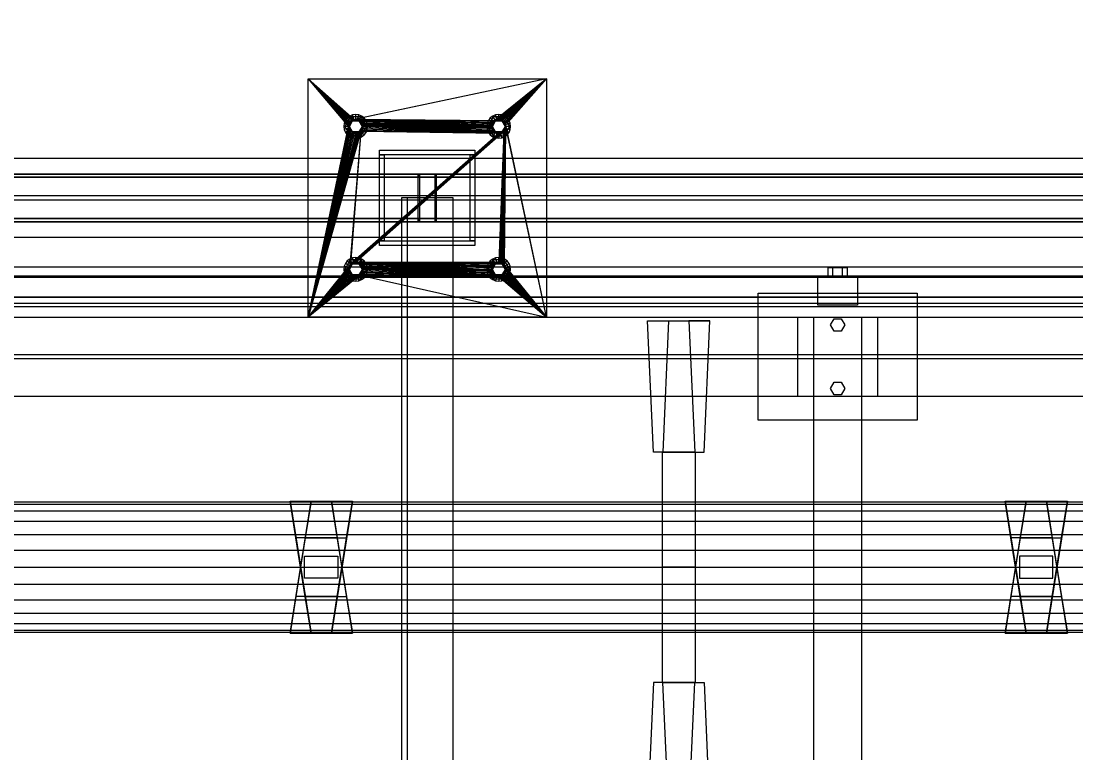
# Model space of a CAD drawing. Header units: millimetres. Extents: x -191664 to 191490, y -197311 to 10263.
# Drawn here: x 5097 to 6425, y -89549 to -88627 of the extents above; entities that cross this region are included whole.
import ezdxf

# ---------------------------------------------------------------- set-up
doc = ezdxf.new("R2010")
doc.units = ezdxf.units.MM
doc.layers.add('DET_mezcladora_superior', color=7, linetype='Continuous', lineweight=0)
doc.layers.add('R15_COTAS_TRANSPORTE_P', color=1, linetype='Continuous', lineweight=0)
doc.dimstyles.new('PLANTA_20', dxfattribs={"dimtxt": 50, "dimasz": 30, "dimexe": 30, "dimexo": 16, "dimgap": 20, "dimtad": 1, "dimtih": 1, "dimtoh": 1, "dimdec": 1, "dimzin": 0, "dimdsep": 46, "dimcen": 0.09, "dimadec": 0, "dimazin": 0, "dimtfac": 1, "dimtdec": 4, "dimtofl": 0, "dimtmove": 0, "dimatfit": 3, "dimfxl": 1, "dimtolj": 1, "dimtzin": 0, "dimarcsym": 0})

# ---------------------------------------------------------------- blocks, each defined once
blk = doc.blocks.new('*D133')
at = {"layer": 'Defpoints', "color": 0, "transparency": 16777216}
for p in [(439.7, -194148), (217.9, -194406.1), (-500, -194490), (-500, -194490), (500, -194490)]:
    blk.add_point(p, dxfattribs=at)
at = {"layer": 'R15_COTAS_TRANSPORTE_P', "color": 0, "lineweight": -2, "transparency": 16777216}
blk.add_arc((-500, -194490), 722.8, 2.3783, 17.6217, dxfattribs=at)
at = {"layer": 'R15_COTAS_TRANSPORTE_P', "color": 0, "transparency": 16777216}
for points in [[(184.1, -194272.8), (193.6, -194269.6), (179.2, -194242.8)], [(227.1, -194459.9), (217.2, -194460.1), (222.8, -194490)]]:
    blk.add_solid(points, dxfattribs=at)

msp = doc.modelspace()

# ---------------------------------------------------------------- linework, layer by layer
at = {"layer": 'DET_mezcladora_superior', "color": 252, "true_color": 0x82929a}
for p, q in [((5458.33, -89000), (5458.33, -88700)), ((5458.33, -88700), (5509.33, -88760)), ((5458.33, -88700), (5509.51, -88758.24)), ((5458.33, -88700), (5510.02, -88756.56)), ((5458.33, -88700), (5510.85, -88755)), ((5458.33, -88700), (5511.97, -88753.64)), ((5458.33, -88700), (5513.33, -88752.52)), ((5458.33, -88700), (5514.89, -88751.69)), ((5458.33, -88700), (5516.58, -88751.17)), ((5458.33, -88700), (5758.33, -88700)), ((5758.33, -88700), (5516.58, -88751.17)), ((5758.33, -88700), (5518.33, -88751)), ((5758.33, -88700), (5693.33, -88752.52)), ((5758.33, -88700), (5694.89, -88751.69)), ((5758.33, -88700), (5696.58, -88751.17)), ((5758.33, -88700), (5698.33, -88751)), ((5758.33, -88700), (5700.09, -88751.17)), ((5758.33, -88700), (5701.78, -88751.69)), ((5758.33, -88700), (5703.33, -88752.52)), ((5758.33, -88700), (5704.7, -88753.64)), ((5758.33, -88700), (5705.82, -88755)), ((5758.33, -88700), (5706.65, -88756.56)), ((5758.33, -88700), (5707.16, -88758.24)), ((5758.33, -88700), (5758.33, -89000)), ((5458.33, -89000), (5509.33, -88760)), ((5509.51, -88761.76), (5458.33, -89000)), ((5509.51, -88758.24), (5509.33, -88760)), ((5509.33, -88760), (5509.51, -88761.76)), ((5510.02, -88756.56), (5509.51, -88758.24)), ((5509.51, -88761.76), (5510.02, -88763.44)), ((5510.85, -88755), (5510.02, -88756.56)), ((5511.97, -88753.64), (5510.85, -88755)), ((5513.33, -88752.52), (5511.97, -88753.64)), ((5514.89, -88751.69), (5513.33, -88752.52)), ((5516.58, -88751.17), (5514.89, -88751.69)), ((5518.33, -88751), (5516.58, -88751.17)), ((5520.09, -88751.17), (5518.33, -88751)), ((5518.33, -88751), (5689.51, -88758.24)), ((5518.33, -88751), (5690.02, -88756.56)), ((5518.33, -88751), (5690.85, -88755)), ((5518.33, -88751), (5691.97, -88753.64)), ((5518.33, -88751), (5693.33, -88752.52)), ((5521.78, -88751.69), (5520.09, -88751.17)), ((5520.09, -88751.17), (5689.51, -88758.24)), ((5523.33, -88752.52), (5521.78, -88751.69)), ((5521.78, -88751.69), (5689.51, -88758.24)), ((5524.7, -88753.64), (5523.33, -88752.52)), ((5523.33, -88752.52), (5689.51, -88758.24)), ((5525.82, -88755), (5524.7, -88753.64)), ((5524.7, -88753.64), (5689.51, -88758.24)), ((5526.65, -88756.56), (5525.82, -88755)), ((5525.82, -88755), (5689.51, -88758.24)), ((5527.16, -88758.24), (5526.65, -88756.56)), ((5526.65, -88756.56), (5689.51, -88758.24)), ((5526.65, -88763.44), (5527.16, -88761.76)), ((5527.33, -88760), (5527.16, -88758.24)), ((5527.16, -88758.24), (5689.51, -88758.24)), ((5527.16, -88761.76), (5527.33, -88760)), ((5698.33, -88769), (5527.16, -88761.76)), ((5527.33, -88760), (5689.51, -88758.24)), ((5689.33, -88760), (5527.33, -88760)), ((5689.51, -88761.76), (5527.33, -88760)), ((5690.02, -88763.44), (5527.33, -88760)), ((5690.85, -88765), (5527.33, -88760)), ((5691.97, -88766.36), (5527.33, -88760)), ((5693.33, -88767.48), (5527.33, -88760)), ((5694.89, -88768.31), (5527.33, -88760)), ((5696.58, -88768.83), (5527.33, -88760)), ((5698.33, -88769), (5527.33, -88760)), ((5689.51, -88758.24), (5689.33, -88760)), ((5689.33, -88760), (5689.51, -88761.76)), ((5690.02, -88756.56), (5689.51, -88758.24)), ((5689.51, -88761.76), (5690.02, -88763.44)), ((5690.85, -88755), (5690.02, -88756.56)), ((5691.97, -88753.64), (5690.85, -88755)), ((5693.33, -88752.52), (5691.97, -88753.64)), ((5694.89, -88751.69), (5693.33, -88752.52)), ((5696.58, -88751.17), (5694.89, -88751.69)), ((5698.33, -88751), (5696.58, -88751.17)), ((5700.09, -88751.17), (5698.33, -88751)), ((5707.33, -88760), (5698.33, -88931)), ((5707.16, -88761.76), (5698.33, -88931)), ((5701.78, -88751.69), (5700.09, -88751.17)), ((5707.33, -88760), (5700.09, -88931.17)), ((5703.33, -88752.52), (5701.78, -88751.69)), ((5701.78, -88931.69), (5707.33, -88760)), ((5704.7, -88753.64), (5703.33, -88752.52)), ((5703.33, -88932.52), (5707.33, -88760)), ((5705.82, -88755), (5704.7, -88753.64)), ((5704.7, -88933.64), (5707.33, -88760)), ((5706.65, -88756.56), (5705.82, -88755)), ((5705.82, -88935), (5707.33, -88760)), ((5707.16, -88758.24), (5706.65, -88756.56)), ((5706.65, -88763.44), (5707.16, -88761.76)), ((5758.33, -89000), (5707.16, -88758.24)), ((5707.33, -88760), (5707.16, -88758.24)), ((5707.16, -88761.76), (5707.33, -88760)), ((5758.33, -89000), (5707.33, -88760)), ((5510.02, -88763.44), (5458.33, -89000)), ((5510.85, -88765), (5458.33, -89000)), ((5511.97, -88766.36), (5458.33, -89000)), ((5524.7, -88766.36), (5458.33, -89000)), ((5513.33, -88767.48), (5458.33, -89000)), ((5523.33, -88767.48), (5458.33, -89000)), ((5514.89, -88768.31), (5458.33, -89000)), ((5521.78, -88768.31), (5458.33, -89000)), ((5516.58, -88768.83), (5458.33, -89000)), ((5520.09, -88768.83), (5458.33, -89000)), ((5518.33, -88769), (5458.33, -89000)), ((5510.02, -88763.44), (5510.85, -88765)), ((5510.85, -88765), (5511.97, -88766.36)), ((5524.7, -88766.36), (5510.85, -88935)), ((5511.97, -88766.36), (5513.33, -88767.48)), ((5524.7, -88766.36), (5511.97, -88933.64)), ((5704.7, -88766.36), (5511.97, -88933.64)), ((5703.33, -88767.48), (5511.97, -88933.64)), ((5701.78, -88768.31), (5511.97, -88933.64)), ((5700.09, -88768.83), (5511.97, -88933.64)), ((5698.33, -88769), (5511.97, -88933.64)), ((5704.7, -88766.36), (5513.33, -88932.52)), ((5513.33, -88767.48), (5514.89, -88768.31)), ((5704.7, -88766.36), (5514.89, -88931.69)), ((5514.89, -88768.31), (5516.58, -88768.83)), ((5704.7, -88766.36), (5516.58, -88931.17)), ((5516.58, -88768.83), (5518.33, -88769)), ((5704.7, -88766.36), (5518.33, -88931)), ((5518.33, -88769), (5520.09, -88768.83)), ((5520.09, -88768.83), (5521.78, -88768.31)), ((5521.78, -88768.31), (5523.33, -88767.48)), ((5523.33, -88767.48), (5524.7, -88766.36)), ((5524.7, -88766.36), (5525.82, -88765)), ((5698.33, -88769), (5524.7, -88766.36)), ((5525.82, -88765), (5526.65, -88763.44)), ((5698.33, -88769), (5525.82, -88765)), ((5698.33, -88769), (5526.65, -88763.44)), ((5690.02, -88763.44), (5690.85, -88765)), ((5690.85, -88765), (5691.97, -88766.36)), ((5691.97, -88766.36), (5693.33, -88767.48)), ((5693.33, -88767.48), (5694.89, -88768.31)), ((5694.89, -88768.31), (5696.58, -88768.83)), ((5696.58, -88768.83), (5698.33, -88769)), ((5706.65, -88763.44), (5698.33, -88931)), ((5705.82, -88765), (5698.33, -88931)), ((5704.7, -88766.36), (5698.33, -88931)), ((5698.33, -88769), (5700.09, -88768.83)), ((5700.09, -88768.83), (5701.78, -88768.31)), ((5701.78, -88768.31), (5703.33, -88767.48)), ((5703.33, -88767.48), (5704.7, -88766.36)), ((5704.7, -88766.36), (5705.82, -88765)), ((5705.82, -88765), (5706.65, -88763.44)), ((5458.33, -89000), (5510.85, -88935)), ((5510.85, -88935), (5510.02, -88936.56)), ((5511.97, -88933.64), (5510.85, -88935)), ((5513.33, -88932.52), (5511.97, -88933.64)), ((5514.89, -88931.69), (5513.33, -88932.52)), ((5516.58, -88931.17), (5514.89, -88931.69)), ((5518.33, -88931), (5516.58, -88931.17)), ((5520.09, -88931.17), (5518.33, -88931)), ((5518.33, -88931), (5689.33, -88940)), ((5518.33, -88931), (5689.51, -88938.24)), ((5518.33, -88931), (5690.02, -88936.56)), ((5518.33, -88931), (5690.85, -88935)), ((5518.33, -88931), (5691.97, -88933.64)), ((5518.33, -88931), (5693.33, -88932.52)), ((5518.33, -88931), (5694.89, -88931.69)), ((5518.33, -88931), (5696.58, -88931.17)), ((5518.33, -88931), (5698.33, -88931)), ((5521.78, -88931.69), (5520.09, -88931.17)), ((5520.09, -88931.17), (5689.33, -88940)), ((5523.33, -88932.52), (5521.78, -88931.69)), ((5521.78, -88931.69), (5689.33, -88940)), ((5524.7, -88933.64), (5523.33, -88932.52)), ((5523.33, -88932.52), (5689.33, -88940)), ((5525.82, -88935), (5524.7, -88933.64)), ((5524.7, -88933.64), (5689.33, -88940)), ((5526.65, -88936.56), (5525.82, -88935)), ((5525.82, -88935), (5689.33, -88940)), ((5690.85, -88935), (5690.02, -88936.56)), ((5691.97, -88933.64), (5690.85, -88935)), ((5693.33, -88932.52), (5691.97, -88933.64)), ((5694.89, -88931.69), (5693.33, -88932.52)), ((5696.58, -88931.17), (5694.89, -88931.69)), ((5698.33, -88931), (5696.58, -88931.17)), ((5700.09, -88931.17), (5698.33, -88931)), ((5701.78, -88931.69), (5700.09, -88931.17)), ((5703.33, -88932.52), (5701.78, -88931.69)), ((5704.7, -88933.64), (5703.33, -88932.52)), ((5705.82, -88935), (5704.7, -88933.64)), ((5706.65, -88936.56), (5705.82, -88935)), ((5705.82, -88935), (5758.33, -89000)), ((5458.33, -89000), (5510.02, -88936.56)), ((5458.33, -89000), (5509.51, -88938.24)), ((5509.33, -88940), (5458.33, -89000)), ((5509.51, -88941.76), (5458.33, -89000)), ((5510.02, -88943.44), (5458.33, -89000)), ((5510.85, -88945), (5458.33, -89000)), ((5511.97, -88946.36), (5458.33, -89000)), ((5513.33, -88947.48), (5458.33, -89000)), ((5523.33, -88947.48), (5458.33, -89000)), ((5514.89, -88948.31), (5458.33, -89000)), ((5521.78, -88948.31), (5458.33, -89000)), ((5516.58, -88948.83), (5458.33, -89000)), ((5520.09, -88948.83), (5458.33, -89000)), ((5518.33, -88949), (5458.33, -89000)), ((5509.51, -88938.24), (5509.33, -88940)), ((5509.33, -88940), (5509.51, -88941.76)), ((5510.02, -88936.56), (5509.51, -88938.24)), ((5509.51, -88941.76), (5510.02, -88943.44)), ((5510.02, -88943.44), (5510.85, -88945)), ((5510.85, -88945), (5511.97, -88946.36)), ((5511.97, -88946.36), (5513.33, -88947.48)), ((5513.33, -88947.48), (5514.89, -88948.31)), ((5514.89, -88948.31), (5516.58, -88948.83)), ((5516.58, -88948.83), (5518.33, -88949)), ((5518.33, -88949), (5520.09, -88948.83)), ((5520.09, -88948.83), (5521.78, -88948.31)), ((5521.78, -88948.31), (5523.33, -88947.48)), ((5523.33, -88947.48), (5524.7, -88946.36)), ((5523.33, -88947.48), (5758.33, -89000)), ((5698.33, -88949), (5523.33, -88947.48)), ((5524.7, -88946.36), (5525.82, -88945)), ((5698.33, -88949), (5524.7, -88946.36)), ((5525.82, -88945), (5526.65, -88943.44)), ((5698.33, -88949), (5525.82, -88945)), ((5527.16, -88938.24), (5526.65, -88936.56)), ((5526.65, -88936.56), (5689.33, -88940)), ((5526.65, -88943.44), (5527.16, -88941.76)), ((5698.33, -88949), (5526.65, -88943.44)), ((5527.33, -88940), (5527.16, -88938.24)), ((5527.16, -88938.24), (5689.33, -88940)), ((5527.16, -88941.76), (5527.33, -88940)), ((5698.33, -88949), (5527.16, -88941.76)), ((5689.33, -88940), (5527.33, -88940)), ((5689.51, -88941.76), (5527.33, -88940)), ((5690.02, -88943.44), (5527.33, -88940)), ((5690.85, -88945), (5527.33, -88940)), ((5691.97, -88946.36), (5527.33, -88940)), ((5693.33, -88947.48), (5527.33, -88940)), ((5694.89, -88948.31), (5527.33, -88940)), ((5696.58, -88948.83), (5527.33, -88940)), ((5698.33, -88949), (5527.33, -88940)), ((5689.51, -88938.24), (5689.33, -88940)), ((5689.33, -88940), (5689.51, -88941.76)), ((5690.02, -88936.56), (5689.51, -88938.24)), ((5689.51, -88941.76), (5690.02, -88943.44)), ((5690.02, -88943.44), (5690.85, -88945)), ((5690.85, -88945), (5691.97, -88946.36)), ((5691.97, -88946.36), (5693.33, -88947.48)), ((5693.33, -88947.48), (5694.89, -88948.31)), ((5694.89, -88948.31), (5696.58, -88948.83)), ((5696.58, -88948.83), (5698.33, -88949)), ((5698.33, -88949), (5700.09, -88948.83)), ((5698.33, -88949), (5758.33, -89000)), ((5700.09, -88948.83), (5701.78, -88948.31)), ((5700.09, -88948.83), (5758.33, -89000)), ((5701.78, -88948.31), (5703.33, -88947.48)), ((5701.78, -88948.31), (5758.33, -89000)), ((5703.33, -88947.48), (5704.7, -88946.36)), ((5703.33, -88947.48), (5758.33, -89000)), ((5704.7, -88946.36), (5705.82, -88945)), ((5704.7, -88946.36), (5758.33, -89000)), ((5705.82, -88945), (5706.65, -88943.44)), ((5705.82, -88945), (5758.33, -89000)), ((5707.16, -88938.24), (5706.65, -88936.56)), ((5706.65, -88936.56), (5758.33, -89000)), ((5706.65, -88943.44), (5707.16, -88941.76)), ((5706.65, -88943.44), (5758.33, -89000)), ((5707.33, -88940), (5707.16, -88938.24)), ((5707.16, -88938.24), (5758.33, -89000)), ((5707.16, -88941.76), (5707.33, -88940)), ((5707.16, -88941.76), (5758.33, -89000)), ((5707.33, -88940), (5758.33, -89000)), ((5758.33, -89000), (5458.33, -89000))]:
    msp.add_line(p, q, dxfattribs=at)
at = {"layer": 'DET_mezcladora_superior', "color": 252, "true_color": 0x8ba19a}
for p, q in [((5511.41, -88748.01), (5504.48, -88760)), ((5507.73, -88749.39), (5505.34, -88752.5)), ((5510.83, -88747.01), (5507.73, -88749.39)), ((5511.97, -88753.64), (5507.73, -88749.39)), ((5514.45, -88745.51), (5510.83, -88747.01)), ((5513.83, -88752.21), (5510.83, -88747.01)), ((5525.26, -88748.01), (5511.41, -88748.01)), ((5514.33, -88753.07), (5511.41, -88748.01)), ((5518.33, -88745), (5514.45, -88745.51)), ((5516, -88751.31), (5514.45, -88745.51)), ((5522.22, -88745.51), (5518.33, -88745)), ((5518.33, -88751), (5518.33, -88745)), ((5520.66, -88751.31), (5522.22, -88745.51)), ((5525.83, -88747.01), (5522.22, -88745.51)), ((5522.33, -88753.07), (5525.26, -88748.01)), ((5522.83, -88752.21), (5525.83, -88747.01)), ((5524.7, -88753.64), (5528.94, -88749.39)), ((5532.18, -88760), (5525.26, -88748.01)), ((5528.94, -88749.39), (5525.83, -88747.01)), ((5531.32, -88752.5), (5528.94, -88749.39)), ((5691.41, -88748.01), (5684.48, -88760)), ((5687.73, -88749.39), (5685.34, -88752.5)), ((5690.83, -88747.01), (5687.73, -88749.39)), ((5691.97, -88753.64), (5687.73, -88749.39)), ((5694.45, -88745.51), (5690.83, -88747.01)), ((5693.83, -88752.21), (5690.83, -88747.01)), ((5705.26, -88748.01), (5691.41, -88748.01)), ((5694.33, -88753.07), (5691.41, -88748.01)), ((5698.33, -88745), (5694.45, -88745.51)), ((5696, -88751.31), (5694.45, -88745.51)), ((5702.22, -88745.51), (5698.33, -88745)), ((5698.33, -88751), (5698.33, -88745)), ((5700.66, -88751.31), (5702.22, -88745.51)), ((5705.83, -88747.01), (5702.22, -88745.51)), ((5702.33, -88753.07), (5705.26, -88748.01)), ((5702.83, -88752.21), (5705.83, -88747.01)), ((5704.7, -88753.64), (5708.94, -88749.39)), ((5712.18, -88760), (5705.26, -88748.01)), ((5708.94, -88749.39), (5705.83, -88747.01)), ((5711.32, -88752.5), (5708.94, -88749.39)), ((5503.84, -88756.12), (5503.33, -88760)), ((5509.33, -88760), (5503.33, -88760)), ((5503.33, -88760), (5503.84, -88763.88)), ((5505.34, -88752.5), (5503.84, -88756.12)), ((5509.64, -88757.67), (5503.84, -88756.12)), ((5509.64, -88762.33), (5503.84, -88763.88)), ((5510.33, -88760), (5504.48, -88760)), ((5504.48, -88760), (5511.41, -88771.99)), ((5510.54, -88755.5), (5505.34, -88752.5)), ((5509.33, -88760), (5509.64, -88757.67)), ((5509.64, -88762.33), (5509.33, -88760)), ((5509.64, -88757.67), (5510.54, -88755.5)), ((5510.54, -88764.5), (5509.64, -88762.33)), ((5510.33, -88760), (5514.33, -88753.07)), ((5514.33, -88766.93), (5510.33, -88760)), ((5510.54, -88755.5), (5511.97, -88753.64)), ((5511.97, -88753.64), (5513.83, -88752.21)), ((5513.83, -88752.21), (5516, -88751.31)), ((5514.33, -88753.07), (5522.33, -88753.07)), ((5516, -88751.31), (5518.33, -88751)), ((5518.33, -88751), (5520.66, -88751.31)), ((5520.66, -88751.31), (5522.83, -88752.21)), ((5522.33, -88753.07), (5526.33, -88760)), ((5526.33, -88760), (5522.33, -88766.93)), ((5522.83, -88752.21), (5524.7, -88753.64)), ((5524.7, -88753.64), (5526.13, -88755.5)), ((5525.26, -88771.99), (5532.18, -88760)), ((5526.13, -88755.5), (5531.32, -88752.5)), ((5526.13, -88755.5), (5527.03, -88757.67)), ((5527.03, -88762.33), (5526.13, -88764.5)), ((5532.18, -88760), (5526.33, -88760)), ((5527.03, -88757.67), (5532.82, -88756.12)), ((5527.03, -88757.67), (5527.33, -88760)), ((5527.33, -88760), (5527.03, -88762.33)), ((5527.03, -88762.33), (5532.82, -88763.88)), ((5533.33, -88760), (5527.33, -88760)), ((5532.82, -88756.12), (5531.32, -88752.5)), ((5533.33, -88760), (5532.82, -88756.12)), ((5532.82, -88763.88), (5533.33, -88760)), ((5683.84, -88756.12), (5683.33, -88760)), ((5689.33, -88760), (5683.33, -88760)), ((5683.33, -88760), (5683.84, -88763.88)), ((5685.34, -88752.5), (5683.84, -88756.12)), ((5689.64, -88757.67), (5683.84, -88756.12)), ((5689.64, -88762.33), (5683.84, -88763.88)), ((5690.33, -88760), (5684.48, -88760)), ((5684.48, -88760), (5691.41, -88771.99)), ((5690.54, -88755.5), (5685.34, -88752.5)), ((5689.33, -88760), (5689.64, -88757.67)), ((5689.64, -88762.33), (5689.33, -88760)), ((5689.64, -88757.67), (5690.54, -88755.5)), ((5690.54, -88764.5), (5689.64, -88762.33)), ((5690.33, -88760), (5694.33, -88753.07)), ((5694.33, -88766.93), (5690.33, -88760)), ((5690.54, -88755.5), (5691.97, -88753.64)), ((5691.97, -88753.64), (5693.83, -88752.21)), ((5693.83, -88752.21), (5696, -88751.31)), ((5694.33, -88753.07), (5702.33, -88753.07)), ((5696, -88751.31), (5698.33, -88751)), ((5698.33, -88751), (5700.66, -88751.31)), ((5700.66, -88751.31), (5702.83, -88752.21)), ((5702.33, -88753.07), (5706.33, -88760)), ((5706.33, -88760), (5702.33, -88766.93)), ((5702.83, -88752.21), (5704.7, -88753.64)), ((5704.7, -88753.64), (5706.13, -88755.5)), ((5705.26, -88771.99), (5712.18, -88760)), ((5706.13, -88755.5), (5711.32, -88752.5)), ((5706.13, -88755.5), (5707.03, -88757.67)), ((5707.03, -88762.33), (5706.13, -88764.5)), ((5712.18, -88760), (5706.33, -88760)), ((5707.03, -88757.67), (5712.82, -88756.12)), ((5707.03, -88757.67), (5707.33, -88760)), ((5707.33, -88760), (5707.03, -88762.33)), ((5707.03, -88762.33), (5712.82, -88763.88)), ((5713.33, -88760), (5707.33, -88760)), ((5712.82, -88756.12), (5711.32, -88752.5)), ((5713.33, -88760), (5712.82, -88756.12)), ((5712.82, -88763.88), (5713.33, -88760)), ((5503.84, -88763.88), (5505.34, -88767.5)), ((5510.54, -88764.5), (5505.34, -88767.5)), ((5505.34, -88767.5), (5507.73, -88770.61)), ((5511.97, -88766.36), (5507.73, -88770.61)), ((5507.73, -88770.61), (5510.83, -88772.99)), ((5511.97, -88766.36), (5510.54, -88764.5)), ((5513.83, -88767.79), (5510.83, -88772.99)), ((5510.83, -88772.99), (5514.45, -88774.49)), ((5514.33, -88766.93), (5511.41, -88771.99)), ((5511.41, -88771.99), (5525.26, -88771.99)), ((5513.83, -88767.79), (5511.97, -88766.36)), ((5516, -88768.69), (5513.83, -88767.79)), ((5522.33, -88766.93), (5514.33, -88766.93)), ((5516, -88768.69), (5514.45, -88774.49)), ((5514.45, -88774.49), (5518.33, -88775)), ((5518.33, -88769), (5516, -88768.69)), ((5520.66, -88768.69), (5518.33, -88769)), ((5518.33, -88769), (5518.33, -88775)), ((5518.33, -88775), (5522.22, -88774.49)), ((5522.83, -88767.79), (5520.66, -88768.69)), ((5520.66, -88768.69), (5522.22, -88774.49)), ((5522.22, -88774.49), (5525.83, -88772.99)), ((5522.33, -88766.93), (5525.26, -88771.99)), ((5524.7, -88766.36), (5522.83, -88767.79)), ((5522.83, -88767.79), (5525.83, -88772.99)), ((5526.13, -88764.5), (5524.7, -88766.36)), ((5524.7, -88766.36), (5528.94, -88770.61)), ((5525.83, -88772.99), (5528.94, -88770.61)), ((5526.13, -88764.5), (5531.32, -88767.5)), ((5528.94, -88770.61), (5531.32, -88767.5)), ((5531.32, -88767.5), (5532.82, -88763.88)), ((5683.84, -88763.88), (5685.34, -88767.5)), ((5690.54, -88764.5), (5685.34, -88767.5)), ((5685.34, -88767.5), (5687.73, -88770.61)), ((5691.97, -88766.36), (5687.73, -88770.61)), ((5687.73, -88770.61), (5690.83, -88772.99)), ((5691.97, -88766.36), (5690.54, -88764.5)), ((5693.83, -88767.79), (5690.83, -88772.99)), ((5690.83, -88772.99), (5694.45, -88774.49)), ((5694.33, -88766.93), (5691.41, -88771.99)), ((5691.41, -88771.99), (5705.26, -88771.99)), ((5693.83, -88767.79), (5691.97, -88766.36)), ((5696, -88768.69), (5693.83, -88767.79)), ((5702.33, -88766.93), (5694.33, -88766.93)), ((5696, -88768.69), (5694.45, -88774.49)), ((5694.45, -88774.49), (5698.33, -88775)), ((5698.33, -88769), (5696, -88768.69)), ((5700.66, -88768.69), (5698.33, -88769)), ((5698.33, -88769), (5698.33, -88775)), ((5698.33, -88775), (5702.22, -88774.49)), ((5702.83, -88767.79), (5700.66, -88768.69)), ((5700.66, -88768.69), (5702.22, -88774.49)), ((5702.22, -88774.49), (5705.83, -88772.99)), ((5702.33, -88766.93), (5705.26, -88771.99)), ((5704.7, -88766.36), (5702.83, -88767.79)), ((5702.83, -88767.79), (5705.83, -88772.99)), ((5706.13, -88764.5), (5704.7, -88766.36)), ((5704.7, -88766.36), (5708.94, -88770.61)), ((5705.83, -88772.99), (5708.94, -88770.61)), ((5706.13, -88764.5), (5711.32, -88767.5)), ((5708.94, -88770.61), (5711.32, -88767.5)), ((5711.32, -88767.5), (5712.82, -88763.88)), ((5505.34, -88932.5), (5503.84, -88936.12)), ((5511.41, -88928.01), (5504.48, -88940)), ((5507.73, -88929.39), (5505.34, -88932.5)), ((5510.54, -88935.5), (5505.34, -88932.5)), ((5510.83, -88927.01), (5507.73, -88929.39)), ((5511.97, -88933.64), (5507.73, -88929.39)), ((5509.64, -88937.67), (5510.54, -88935.5)), ((5510.33, -88940), (5514.33, -88933.07)), ((5510.54, -88935.5), (5511.97, -88933.64)), ((5514.45, -88925.51), (5510.83, -88927.01)), ((5513.83, -88932.21), (5510.83, -88927.01)), ((5525.26, -88928.01), (5511.41, -88928.01)), ((5514.33, -88933.07), (5511.41, -88928.01)), ((5511.97, -88933.64), (5513.83, -88932.21)), ((5513.83, -88932.21), (5516, -88931.31)), ((5514.33, -88933.07), (5522.33, -88933.07)), ((5518.33, -88925), (5514.45, -88925.51)), ((5516, -88931.31), (5514.45, -88925.51)), ((5516, -88931.31), (5518.33, -88931)), ((5522.22, -88925.51), (5518.33, -88925)), ((5518.33, -88931), (5518.33, -88925)), ((5518.33, -88931), (5520.66, -88931.31)), ((5520.66, -88931.31), (5522.22, -88925.51)), ((5520.66, -88931.31), (5522.83, -88932.21)), ((5525.83, -88927.01), (5522.22, -88925.51)), ((5522.33, -88933.07), (5525.26, -88928.01)), ((5522.33, -88933.07), (5526.33, -88940)), ((5522.83, -88932.21), (5525.83, -88927.01)), ((5522.83, -88932.21), (5524.7, -88933.64)), ((5524.7, -88933.64), (5528.94, -88929.39)), ((5524.7, -88933.64), (5526.13, -88935.5)), ((5532.18, -88940), (5525.26, -88928.01)), ((5528.94, -88929.39), (5525.83, -88927.01)), ((5526.13, -88935.5), (5531.32, -88932.5)), ((5526.13, -88935.5), (5527.03, -88937.67)), ((5531.32, -88932.5), (5528.94, -88929.39)), ((5532.82, -88936.12), (5531.32, -88932.5)), ((5685.34, -88932.5), (5683.84, -88936.12)), ((5691.41, -88928.01), (5684.48, -88940)), ((5687.73, -88929.39), (5685.34, -88932.5)), ((5690.54, -88935.5), (5685.34, -88932.5)), ((5690.83, -88927.01), (5687.73, -88929.39)), ((5691.97, -88933.64), (5687.73, -88929.39)), ((5689.64, -88937.67), (5690.54, -88935.5)), ((5690.33, -88940), (5694.33, -88933.07)), ((5690.54, -88935.5), (5691.97, -88933.64)), ((5694.45, -88925.51), (5690.83, -88927.01)), ((5693.83, -88932.21), (5690.83, -88927.01)), ((5705.26, -88928.01), (5691.41, -88928.01)), ((5694.33, -88933.07), (5691.41, -88928.01)), ((5691.97, -88933.64), (5693.83, -88932.21)), ((5693.83, -88932.21), (5696, -88931.31)), ((5694.33, -88933.07), (5702.33, -88933.07)), ((5698.33, -88925), (5694.45, -88925.51)), ((5696, -88931.31), (5694.45, -88925.51)), ((5696, -88931.31), (5698.33, -88931)), ((5702.22, -88925.51), (5698.33, -88925)), ((5698.33, -88931), (5698.33, -88925)), ((5698.33, -88931), (5700.66, -88931.31)), ((5700.66, -88931.31), (5702.22, -88925.51)), ((5700.66, -88931.31), (5702.83, -88932.21)), ((5705.83, -88927.01), (5702.22, -88925.51)), ((5702.33, -88933.07), (5705.26, -88928.01)), ((5702.33, -88933.07), (5706.33, -88940)), ((5702.83, -88932.21), (5705.83, -88927.01)), ((5702.83, -88932.21), (5704.7, -88933.64)), ((5704.7, -88933.64), (5708.94, -88929.39)), ((5704.7, -88933.64), (5706.13, -88935.5)), ((5712.18, -88940), (5705.26, -88928.01)), ((5708.94, -88929.39), (5705.83, -88927.01)), ((5706.13, -88935.5), (5711.32, -88932.5)), ((5706.13, -88935.5), (5707.03, -88937.67)), ((5711.32, -88932.5), (5708.94, -88929.39)), ((5712.82, -88936.12), (5711.32, -88932.5)), ((5503.84, -88936.12), (5503.33, -88940)), ((5509.33, -88940), (5503.33, -88940)), ((5503.33, -88940), (5503.84, -88943.88)), ((5509.64, -88937.67), (5503.84, -88936.12)), ((5509.64, -88942.33), (5503.84, -88943.88)), ((5503.84, -88943.88), (5505.34, -88947.5)), ((5510.33, -88940), (5504.48, -88940)), ((5504.48, -88940), (5511.41, -88951.99)), ((5510.54, -88944.5), (5505.34, -88947.5)), ((5505.34, -88947.5), (5507.73, -88950.61)), ((5511.97, -88946.36), (5507.73, -88950.61)), ((5509.33, -88940), (5509.64, -88937.67)), ((5509.64, -88942.33), (5509.33, -88940)), ((5510.54, -88944.5), (5509.64, -88942.33)), ((5514.33, -88946.93), (5510.33, -88940)), ((5511.97, -88946.36), (5510.54, -88944.5)), ((5513.83, -88947.79), (5510.83, -88952.99)), ((5514.33, -88946.93), (5511.41, -88951.99)), ((5513.83, -88947.79), (5511.97, -88946.36)), ((5516, -88948.69), (5513.83, -88947.79)), ((5522.33, -88946.93), (5514.33, -88946.93)), ((5516, -88948.69), (5514.45, -88954.49)), ((5518.33, -88949), (5516, -88948.69)), ((5520.66, -88948.69), (5518.33, -88949)), ((5518.33, -88949), (5518.33, -88955)), ((5522.83, -88947.79), (5520.66, -88948.69)), ((5520.66, -88948.69), (5522.22, -88954.49)), ((5526.33, -88940), (5522.33, -88946.93)), ((5522.33, -88946.93), (5525.26, -88951.99)), ((5524.7, -88946.36), (5522.83, -88947.79)), ((5522.83, -88947.79), (5525.83, -88952.99)), ((5526.13, -88944.5), (5524.7, -88946.36)), ((5524.7, -88946.36), (5528.94, -88950.61)), ((5525.26, -88951.99), (5532.18, -88940)), ((5527.03, -88942.33), (5526.13, -88944.5)), ((5526.13, -88944.5), (5531.32, -88947.5)), ((5532.18, -88940), (5526.33, -88940)), ((5527.03, -88937.67), (5532.82, -88936.12)), ((5527.03, -88937.67), (5527.33, -88940)), ((5527.33, -88940), (5527.03, -88942.33)), ((5527.03, -88942.33), (5532.82, -88943.88)), ((5533.33, -88940), (5527.33, -88940)), ((5528.94, -88950.61), (5531.32, -88947.5)), ((5531.32, -88947.5), (5532.82, -88943.88)), ((5533.33, -88940), (5532.82, -88936.12)), ((5532.82, -88943.88), (5533.33, -88940)), ((5683.84, -88936.12), (5683.33, -88940)), ((5689.33, -88940), (5683.33, -88940)), ((5683.33, -88940), (5683.84, -88943.88)), ((5689.64, -88937.67), (5683.84, -88936.12)), ((5689.64, -88942.33), (5683.84, -88943.88)), ((5683.84, -88943.88), (5685.34, -88947.5)), ((5690.33, -88940), (5684.48, -88940)), ((5684.48, -88940), (5691.41, -88951.99)), ((5690.54, -88944.5), (5685.34, -88947.5)), ((5685.34, -88947.5), (5687.73, -88950.61)), ((5691.97, -88946.36), (5687.73, -88950.61)), ((5689.33, -88940), (5689.64, -88937.67)), ((5689.64, -88942.33), (5689.33, -88940)), ((5690.54, -88944.5), (5689.64, -88942.33)), ((5694.33, -88946.93), (5690.33, -88940)), ((5691.97, -88946.36), (5690.54, -88944.5)), ((5693.83, -88947.79), (5690.83, -88952.99)), ((5694.33, -88946.93), (5691.41, -88951.99)), ((5693.83, -88947.79), (5691.97, -88946.36)), ((5696, -88948.69), (5693.83, -88947.79)), ((5702.33, -88946.93), (5694.33, -88946.93)), ((5696, -88948.69), (5694.45, -88954.49)), ((5698.33, -88949), (5696, -88948.69)), ((5700.66, -88948.69), (5698.33, -88949)), ((5698.33, -88949), (5698.33, -88955)), ((5702.83, -88947.79), (5700.66, -88948.69)), ((5700.66, -88948.69), (5702.22, -88954.49)), ((5706.33, -88940), (5702.33, -88946.93)), ((5702.33, -88946.93), (5705.26, -88951.99)), ((5704.7, -88946.36), (5702.83, -88947.79)), ((5702.83, -88947.79), (5705.83, -88952.99)), ((5706.13, -88944.5), (5704.7, -88946.36)), ((5704.7, -88946.36), (5708.94, -88950.61)), ((5705.26, -88951.99), (5712.18, -88940)), ((5707.03, -88942.33), (5706.13, -88944.5)), ((5706.13, -88944.5), (5711.32, -88947.5)), ((5712.18, -88940), (5706.33, -88940)), ((5707.03, -88937.67), (5712.82, -88936.12)), ((5707.03, -88937.67), (5707.33, -88940)), ((5707.33, -88940), (5707.03, -88942.33)), ((5707.03, -88942.33), (5712.82, -88943.88)), ((5713.33, -88940), (5707.33, -88940)), ((5708.94, -88950.61), (5711.32, -88947.5)), ((5711.32, -88947.5), (5712.82, -88943.88)), ((5713.33, -88940), (5712.82, -88936.12)), ((5712.82, -88943.88), (5713.33, -88940)), ((5507.73, -88950.61), (5510.83, -88952.99)), ((5510.83, -88952.99), (5514.45, -88954.49)), ((5511.41, -88951.99), (5525.26, -88951.99)), ((5514.45, -88954.49), (5518.33, -88955)), ((5518.33, -88955), (5522.22, -88954.49)), ((5522.22, -88954.49), (5525.83, -88952.99)), ((5525.83, -88952.99), (5528.94, -88950.61)), ((5687.73, -88950.61), (5690.83, -88952.99)), ((5690.83, -88952.99), (5694.45, -88954.49)), ((5691.41, -88951.99), (5705.26, -88951.99)), ((5694.45, -88954.49), (5698.33, -88955)), ((5698.33, -88955), (5702.22, -88954.49)), ((5702.22, -88954.49), (5705.83, -88952.99)), ((5705.83, -88952.99), (5708.94, -88950.61))]:
    msp.add_line(p, q, dxfattribs=at)
at = {"layer": 'DET_mezcladora_superior', "color": 9, "true_color": 0xaeb9be}
for p, q in [((5510.33, -88760), (5510.61, -88757.93)), ((5510.61, -88762.07), (5510.33, -88760)), ((5510.61, -88757.93), (5511.41, -88756)), ((5511.41, -88764), (5510.61, -88762.07)), ((5511.41, -88756), (5512.68, -88754.34)), ((5512.68, -88754.34), (5514.33, -88753.07)), ((5514.33, -88753.07), (5516.26, -88752.27)), ((5516.26, -88752.27), (5518.33, -88752)), ((5518.33, -88752), (5520.4, -88752.27)), ((5520.4, -88752.27), (5522.33, -88753.07)), ((5522.33, -88753.07), (5523.99, -88754.34)), ((5523.99, -88754.34), (5525.26, -88756)), ((5525.26, -88756), (5526.06, -88757.93)), ((5526.06, -88762.07), (5525.26, -88764)), ((5526.06, -88757.93), (5526.33, -88760)), ((5526.33, -88760), (5526.06, -88762.07)), ((5690.33, -88760), (5690.61, -88757.93)), ((5690.61, -88762.07), (5690.33, -88760)), ((5690.61, -88757.93), (5691.41, -88756)), ((5691.41, -88764), (5690.61, -88762.07)), ((5691.41, -88756), (5692.68, -88754.34)), ((5692.68, -88754.34), (5694.33, -88753.07)), ((5694.33, -88753.07), (5696.26, -88752.27)), ((5696.26, -88752.27), (5698.33, -88752)), ((5698.33, -88752), (5700.4, -88752.27)), ((5700.4, -88752.27), (5702.33, -88753.07)), ((5702.33, -88753.07), (5703.99, -88754.34)), ((5703.99, -88754.34), (5705.26, -88756)), ((5705.26, -88756), (5706.06, -88757.93)), ((5706.06, -88762.07), (5705.26, -88764)), ((5706.06, -88757.93), (5706.33, -88760)), ((5706.33, -88760), (5706.06, -88762.07)), ((5512.68, -88765.66), (5511.41, -88764)), ((5514.33, -88766.93), (5512.68, -88765.66)), ((5516.26, -88767.73), (5514.33, -88766.93)), ((5518.33, -88768), (5516.26, -88767.73)), ((5520.4, -88767.73), (5518.33, -88768)), ((5522.33, -88766.93), (5520.4, -88767.73)), ((5523.99, -88765.66), (5522.33, -88766.93)), ((5525.26, -88764), (5523.99, -88765.66)), ((5692.68, -88765.66), (5691.41, -88764)), ((5694.33, -88766.93), (5692.68, -88765.66)), ((5696.26, -88767.73), (5694.33, -88766.93)), ((5698.33, -88768), (5696.26, -88767.73)), ((5700.4, -88767.73), (5698.33, -88768)), ((5702.33, -88766.93), (5700.4, -88767.73)), ((5703.99, -88765.66), (5702.33, -88766.93)), ((5705.26, -88764), (5703.99, -88765.66)), ((5511.41, -88936), (5512.68, -88934.34)), ((5512.68, -88934.34), (5514.33, -88933.07)), ((5514.33, -88933.07), (5516.26, -88932.27)), ((5516.26, -88932.27), (5518.33, -88932)), ((5518.33, -88932), (5520.4, -88932.27)), ((5520.4, -88932.27), (5522.33, -88933.07)), ((5522.33, -88933.07), (5523.99, -88934.34)), ((5523.99, -88934.34), (5525.26, -88936)), ((5691.41, -88936), (5692.68, -88934.34)), ((5692.68, -88934.34), (5694.33, -88933.07)), ((5694.33, -88933.07), (5696.26, -88932.27)), ((5696.26, -88932.27), (5698.33, -88932)), ((5698.33, -88932), (5700.4, -88932.27)), ((5700.4, -88932.27), (5702.33, -88933.07)), ((5702.33, -88933.07), (5703.99, -88934.34)), ((5703.99, -88934.34), (5705.26, -88936)), ((5510.33, -88940), (5510.61, -88937.93)), ((5510.61, -88942.07), (5510.33, -88940)), ((5510.61, -88937.93), (5511.41, -88936)), ((5511.41, -88944), (5510.61, -88942.07)), ((5512.68, -88945.66), (5511.41, -88944)), ((5514.33, -88946.93), (5512.68, -88945.66)), ((5516.26, -88947.73), (5514.33, -88946.93)), ((5518.33, -88948), (5516.26, -88947.73)), ((5520.4, -88947.73), (5518.33, -88948)), ((5522.33, -88946.93), (5520.4, -88947.73)), ((5523.99, -88945.66), (5522.33, -88946.93)), ((5525.26, -88944), (5523.99, -88945.66)), ((5525.26, -88936), (5526.06, -88937.93)), ((5526.06, -88942.07), (5525.26, -88944)), ((5526.06, -88937.93), (5526.33, -88940)), ((5526.33, -88940), (5526.06, -88942.07)), ((5690.33, -88940), (5690.61, -88937.93)), ((5690.61, -88942.07), (5690.33, -88940)), ((5690.61, -88937.93), (5691.41, -88936)), ((5691.41, -88944), (5690.61, -88942.07)), ((5692.68, -88945.66), (5691.41, -88944)), ((5694.33, -88946.93), (5692.68, -88945.66)), ((5696.26, -88947.73), (5694.33, -88946.93)), ((5698.33, -88948), (5696.26, -88947.73)), ((5700.4, -88947.73), (5698.33, -88948)), ((5702.33, -88946.93), (5700.4, -88947.73)), ((5703.99, -88945.66), (5702.33, -88946.93)), ((5705.26, -88944), (5703.99, -88945.66)), ((5705.26, -88936), (5706.06, -88937.93)), ((5706.06, -88942.07), (5705.26, -88944)), ((5706.06, -88937.93), (5706.33, -88940)), ((5706.33, -88940), (5706.06, -88942.07))]:
    msp.add_line(p, q, dxfattribs=at)
at = {"layer": 'DET_mezcladora_superior', "color": 8, "true_color": 0x667b86}
for p, q in [((1475, -88800), (7675, -88800)), ((5548.33, -88796), (5548.33, -88790)), ((5548.33, -88790), (5668.33, -88790)), ((5668.33, -88796), (5548.33, -88796)), ((5548.33, -88904), (5548.33, -88796)), ((5548.33, -88796), (5554.33, -88796)), ((5554.33, -88796), (5554.33, -88904)), ((5662.33, -88904), (5662.33, -88796)), ((5662.33, -88796), (5668.33, -88796)), ((5668.33, -88790), (5668.33, -88796)), ((5668.33, -88796), (5668.33, -88904)), ((5596.92, -88820), (3530.26, -88820)), ((3531.78, -88820), (5598.44, -88820)), ((3531.78, -88824), (5598.44, -88824)), ((5618.22, -88820), (3551.56, -88820)), ((5618.22, -88824), (3551.56, -88824)), ((3553.08, -88820), (5619.74, -88820)), ((5596.92, -88880), (5596.92, -88820)), ((5596.92, -88820), (5598.44, -88820)), ((7663.59, -88820), (5596.92, -88820)), ((5598.44, -88820), (5598.44, -88880)), ((5598.44, -88824), (5598.44, -88820)), ((5598.44, -88820), (5618.22, -88820)), ((5598.44, -88820), (7665.11, -88820)), ((5618.22, -88824), (5598.44, -88824)), ((5598.44, -88824), (7665.11, -88824)), ((5618.22, -88880), (5618.22, -88820)), ((5618.22, -88820), (5619.74, -88820)), ((5618.22, -88820), (5618.22, -88824)), ((7684.89, -88820), (5618.22, -88820)), ((7684.89, -88824), (5618.22, -88824)), ((5619.74, -88820), (5619.74, -88880)), ((5619.74, -88820), (7686.41, -88820)), ((1475, -88847.2), (7675, -88847.2)), ((7675, -88852.8), (1475, -88852.8)), ((5640.83, -88850), (5575.83, -88850)), ((5575.83, -88850), (5575.83, -90350)), ((5583.33, -88850), (5575.83, -88850)), ((5583.33, -90350), (5583.33, -88850)), ((5640.83, -90350), (5640.83, -88850)), ((3530.26, -88880), (5596.92, -88880)), ((5598.44, -88876), (3531.78, -88876)), ((5598.44, -88880), (3531.78, -88880)), ((3551.56, -88876), (5618.22, -88876)), ((3551.56, -88880), (5618.22, -88880)), ((5619.74, -88880), (3553.08, -88880)), ((5598.44, -88880), (5596.92, -88880)), ((5596.92, -88880), (7663.59, -88880)), ((5598.44, -88880), (5598.44, -88876)), ((5598.44, -88876), (5618.22, -88876)), ((7665.11, -88876), (5598.44, -88876)), ((5618.22, -88880), (5598.44, -88880)), ((7665.11, -88880), (5598.44, -88880)), ((5618.22, -88876), (5618.22, -88880)), ((5618.22, -88876), (7684.89, -88876)), ((5619.74, -88880), (5618.22, -88880)), ((5618.22, -88880), (7684.89, -88880)), ((7686.41, -88880), (5619.74, -88880)), ((7675, -88900), (1475, -88900)), ((5548.33, -88910), (5548.33, -88904)), ((5548.33, -88904), (5668.33, -88904)), ((5554.33, -88904), (5548.33, -88904)), ((5668.33, -88904), (5662.33, -88904)), ((5668.33, -88904), (5668.33, -88910)), ((5668.33, -88910), (5548.33, -88910)), ((1400, -89000), (7720, -89000)), ((1400, -89047.2), (7720, -89047.2)), ((7720, -89052.8), (1400, -89052.8)), ((7720, -89100), (1400, -89100))]:
    msp.add_line(p, q, dxfattribs=at)
at = {"layer": 'DET_mezcladora_superior', "color": 251, "true_color": 0x64686b}
for p, q in [((1475, -88937), (7675, -88937)), ((7675, -88987), (1475, -88987)), ((6075, -89100), (6075, -89000)), ((6075, -89000), (6175, -89000)), ((6095, -90200), (6095, -89000)), ((6095, -89000), (6155, -89000)), ((6155, -89000), (6155, -90200)), ((6175, -89000), (6175, -89100)), ((6175, -89100), (6075, -89100))]:
    msp.add_line(p, q, dxfattribs=at)
at = {"layer": 'DET_mezcladora_superior', "color": 9, "true_color": 0xc6c9c8}
for p, q in [((1475, -88948), (7675, -88948)), ((6100, -88985), (6100, -88950)), ((6100, -88950), (6150, -88950)), ((6150, -88950), (6150, -88985)), ((6025, -89130), (6025, -88970)), ((6025, -88970), (6225, -88970)), ((6225, -88970), (6225, -89130)), ((7675, -88983), (1475, -88983)), ((6150, -88985), (6100, -88985)), ((6225, -89130), (6025, -89130)), ((5904, -89170), (5946, -89170)), ((5904, -89170), (5904, -89315)), ((5946, -89315), (5946, -89170)), ((5454, -89329), (5454, -89301)), ((5454, -89301), (5496, -89301)), ((5496, -89301), (5496, -89329)), ((6354, -89301), (6354, -89329)), ((6396, -89301), (6354, -89301)), ((6396, -89329), (6396, -89301)), ((5946, -89315), (5904, -89315)), ((5904, -89315), (5904, -89460)), ((5946, -89460), (5946, -89315)), ((5496, -89329), (5454, -89329)), ((6354, -89329), (6396, -89329)), ((5946, -89460), (5904, -89460))]:
    msp.add_line(p, q, dxfattribs=at)
at = {"layer": 'DET_mezcladora_superior', "color": 149, "true_color": 0x3c4245}
for p, q in [((6119, -88938), (6113, -88938)), ((6113, -88950), (6113, -88938)), ((6131, -88938), (6119, -88938)), ((6119, -88950), (6119, -88938)), ((6137, -88938), (6131, -88938)), ((6131, -88950), (6131, -88938)), ((6137, -88938), (6137, -88950)), ((6119, -88950), (6113, -88950)), ((6131, -88950), (6119, -88950)), ((6131, -88950), (6137, -88950))]:
    msp.add_line(p, q, dxfattribs=at)
at = {"layer": 'DET_mezcladora_superior', "color": 252, "true_color": 0x8b8c91}
for p, q in [((1475, -88950), (7675, -88950)), ((7675, -88975), (1475, -88975))]:
    msp.add_line(p, q, dxfattribs=at)
at = {"layer": 'DET_mezcladora_superior', "color": 253, "true_color": 0xa5a6aa}
msp.add_line((1500, -88975), (7075, -88975), dxfattribs=at)
at = {"layer": 'DET_mezcladora_superior', "color": 254, "true_color": 0xdce0df}
for p, q in [((5893.08, -89170), (5885.72, -89005)), ((5885.72, -89005), (5912.28, -89005)), ((5885.72, -89005), (5937.72, -89005)), ((5912.28, -89005), (5904.92, -89170)), ((5912.28, -89005), (5964.28, -89005)), ((5964.28, -89005), (5937.72, -89005)), ((5937.72, -89005), (5945.08, -89170)), ((5956.92, -89170), (5964.28, -89005)), ((5904.92, -89170), (5893.08, -89170)), ((5945.08, -89170), (5893.08, -89170)), ((5904.92, -89170), (5956.92, -89170)), ((5945.08, -89170), (5956.92, -89170)), ((7835, -89233), (1315, -89233)), ((1315, -89235.79), (7835, -89235.79)), ((5443.08, -89278), (5435.72, -89232)), ((5435.72, -89232), (5462.28, -89398)), ((5435.72, -89232), (5487.72, -89232)), ((5435.72, -89398), (5462.28, -89232)), ((5462.28, -89232), (5454.92, -89278)), ((5462.28, -89232), (5514.28, -89232)), ((5514.28, -89398), (5487.72, -89232)), ((5487.72, -89232), (5495.08, -89278)), ((5514.28, -89232), (5487.72, -89398)), ((5506.92, -89278), (5514.28, -89232)), ((6335.72, -89398), (6362.28, -89232)), ((6343.08, -89278), (6335.72, -89232)), ((6335.72, -89232), (6362.28, -89398)), ((6335.72, -89232), (6387.72, -89232)), ((6362.28, -89232), (6354.92, -89278)), ((6362.28, -89232), (6414.28, -89232)), ((6414.28, -89232), (6387.72, -89398)), ((6414.28, -89398), (6387.72, -89232)), ((6387.72, -89232), (6395.08, -89278)), ((6406.92, -89278), (6414.28, -89232)), ((1315, -89243.99), (7835, -89243.99)), ((1315, -89257.02), (7835, -89257.02)), ((1315, -89274), (7835, -89274)), ((5454.92, -89352), (5443.08, -89278)), ((5495.08, -89278), (5443.08, -89278)), ((5454.92, -89278), (5443.08, -89352)), ((5454.92, -89278), (5506.92, -89278)), ((5495.08, -89278), (5506.92, -89352)), ((5495.08, -89352), (5506.92, -89278)), ((6354.92, -89278), (6343.08, -89352)), ((6354.92, -89352), (6343.08, -89278)), ((6395.08, -89278), (6343.08, -89278)), ((6354.92, -89278), (6406.92, -89278)), ((6395.08, -89352), (6406.92, -89278)), ((6395.08, -89278), (6406.92, -89352)), ((1315, -89293.78), (7835, -89293.78)), ((1315, -89315), (7835, -89315)), ((1315, -89336.22), (7835, -89336.22)), ((1315, -89356), (7835, -89356)), ((5443.08, -89352), (5435.72, -89398)), ((5495.08, -89352), (5443.08, -89352)), ((5462.28, -89398), (5454.92, -89352)), ((5454.92, -89352), (5506.92, -89352)), ((5487.72, -89398), (5495.08, -89352)), ((5506.92, -89352), (5514.28, -89398)), ((6343.08, -89352), (6335.72, -89398)), ((6395.08, -89352), (6343.08, -89352)), ((6362.28, -89398), (6354.92, -89352)), ((6354.92, -89352), (6406.92, -89352)), ((6387.72, -89398), (6395.08, -89352)), ((6406.92, -89352), (6414.28, -89398)), ((1315, -89372.98), (7835, -89372.98)), ((1315, -89386.01), (7835, -89386.01)), ((1315, -89394.21), (7835, -89394.21)), ((1315, -89397), (7835, -89397)), ((5435.72, -89398), (5487.72, -89398)), ((5462.28, -89398), (5514.28, -89398)), ((6335.72, -89398), (6387.72, -89398)), ((6362.28, -89398), (6414.28, -89398)), ((5893.08, -89460), (5885.72, -89625)), ((5904.92, -89460), (5893.08, -89460)), ((5945.08, -89460), (5893.08, -89460)), ((5912.28, -89625), (5904.92, -89460)), ((5904.92, -89460), (5956.92, -89460)), ((5937.72, -89625), (5945.08, -89460)), ((5945.08, -89460), (5956.92, -89460)), ((5956.92, -89460), (5964.28, -89625))]:
    msp.add_line(p, q, dxfattribs=at)
at = {"layer": 'DET_mezcladora_superior', "color": 43, "true_color": 0xe7bf45}
for p, q in [((6116, -89010), (6120.5, -89002.21)), ((6120.5, -89017.79), (6116, -89010)), ((6120.5, -89002.21), (6129.5, -89002.21)), ((6129.5, -89002.21), (6134, -89010)), ((6134, -89010), (6129.5, -89017.79)), ((6129.5, -89017.79), (6120.5, -89017.79)), ((6116, -89090), (6120.5, -89082.21)), ((6120.5, -89097.79), (6116, -89090)), ((6120.5, -89082.21), (6129.5, -89082.21)), ((6129.5, -89082.21), (6134, -89090)), ((6134, -89090), (6129.5, -89097.79)), ((6129.5, -89097.79), (6120.5, -89097.79))]:
    msp.add_line(p, q, dxfattribs=at)

# ---------------------------------------------------------------- dimensions: what is measured, and where the dimension line sits
at = {"layer": 'R15_COTAS_TRANSPORTE_P'}
dim = msp.add_angular_dim_2l(base=(217.89, -194406.09), line1=((-500, -194490), (500, -194490)), line2=((-500, -194490), (439.69, -194147.98)), dimstyle='PLANTA_20', dxfattribs=at)
dim.commit()
dim.dimension.update_dxf_attribs({"geometry": '*D133', "text_midpoint": (191490.46, -33543.69)})

doc.saveas('drawing.dxf')
